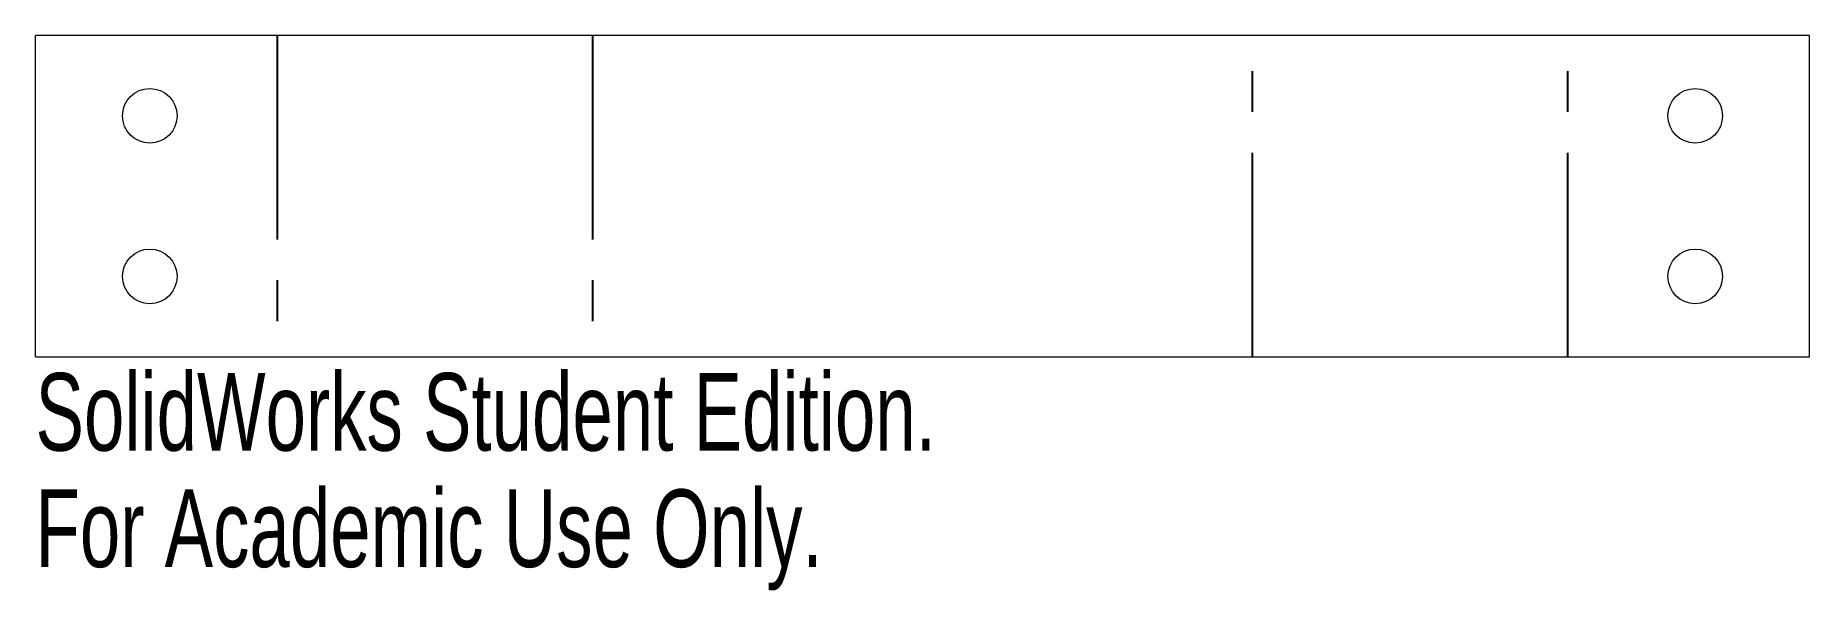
# Model space of a CAD drawing. Header units: millimetres. Extents: x -35 to 76, y -15 to 20.
import ezdxf

# ---------------------------------------------------------------- set-up
doc = ezdxf.new("R2010")
doc.units = ezdxf.units.MM
doc.linetypes.add('CENTERX2', pattern=[20.32, 12.7, -2.54, 2.54, -2.54])
doc.styles.add('SLDTEXTSTYLE0', font='TXT', dxfattribs={"width": 0.7})

msp = doc.modelspace()

# ---------------------------------------------------------------- linework, layer by layer
at = {"color": 7, "linetype": 'Continuous', "lineweight": 15}
for p, q in [((-34.75, 0), (-34.75, 20)), ((75.75, 20), (-34.75, 20)), ((75.75, 0), (75.75, 20)), ((-34.75, 0), (75.75, 0))]:
    msp.add_line(p, q, dxfattribs=at)
at = {"color": 7, "linetype": 'CENTERX2'}
for p, q in [((-19.7, 20), (-19.7, 0)), ((-0.05, 20), (-0.05, 0)), ((41.05, 0), (41.05, 20)), ((60.7, 0), (60.7, 20))]:
    msp.add_line(p, q, dxfattribs=at)
at = {"color": 7, "linetype": 'Continuous', "lineweight": 15}
for centre in [(-27.63, 15), (68.63, 15), (-27.63, 5), (68.63, 5)]:
    msp.add_circle(centre, 1.7, dxfattribs=at)

# ---------------------------------------------------------------- texts
at = {"color": 7, "linetype": 'Continuous', "char_height": 4.8336, "attachment_point": 1, "style": 'SLDTEXTSTYLE0'}
for s, insert in [('SolidWorks Student Edition.', (-34.75, -1.02)), ('For Academic Use Only.', (-34.75, -8.27))]:
    msp.add_mtext(s, dxfattribs=dict(at, insert=insert))

doc.saveas('drawing.dxf')
